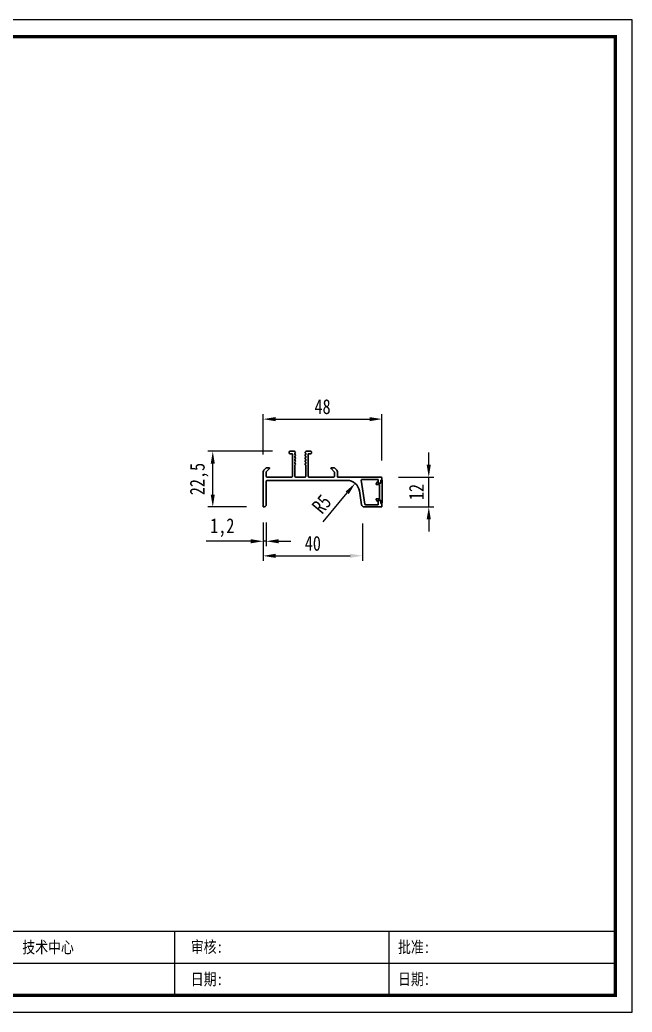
# Model space of a CAD drawing. Header units: millimetres. Extents: x 0 to 1097966, y -63096 to 223085.
# Drawn here: x 338871.8 to 339119.2, y -58949.7 to -58548.7 of the extents above; entities that cross this region are included whole.
import ezdxf

# ---------------------------------------------------------------- set-up
doc = ezdxf.new("R2010")
doc.units = ezdxf.units.MM
doc.layers.add('C00-00-00', color=7, linetype='Continuous')
doc.layers.add('DZ-文字说明', color=1, linetype='Continuous')
doc.layers.add('C35-35-35', color=7, linetype='Continuous', true_color=0x353535)
doc.styles.add('DZ-宋体2.5', font='', dxfattribs={"width": 0.8, "height": 2.5})
doc.styles.add('TEXT', font='', dxfattribs={"width": 0.8})
doc.styles.get('DZ-宋体2.5').set_extended_font_data('SimSun')
doc.styles.get('TEXT').set_extended_font_data('SimSun')
doc.dimstyles.new('副本 (2) (2) ISO-25', dxfattribs={"dimtxt": 18, "dimasz": 13, "dimexe": 6, "dimexo": 12, "dimgap": 6, "dimtad": 1, "dimtxsty": 'TEXT', "dimcen": 2.5, "dimclrd": 5, "dimclre": 5, "dimclrt": 5, "dimadec": 0, "dimazin": 0, "dimtfac": 1, "dimtmove": 0, "dimatfit": 3, "dimldrblk": 'BOXFILLED', "dimfxl": 1.25, "dimarcsym": 0})

# ---------------------------------------------------------------- blocks, each defined once
blk = doc.blocks.new('*D732')
at = {"color": 5, "lineweight": -2, "transparency": 16777216}
for p, q in [((339037.05, -58728.51), (339037.05, -58723.51)), ((339024.84, -58733.51), (339039.05, -58733.51)), ((339037.05, -58745.51), (339037.05, -58733.51)), ((339024.84, -58745.51), (339039.05, -58745.51)), ((339037.05, -58750.51), (339037.05, -58755.51))]:
    blk.add_line(p, q, dxfattribs=at)
at = {"color": 5, "transparency": 16777216}
for points in [[(339036.21, -58728.51), (339037.88, -58728.51), (339037.05, -58733.51)], [(339036.21, -58750.51), (339037.88, -58750.51), (339037.05, -58745.51)]]:
    blk.add_solid(points, dxfattribs=at)
at = {"layer": 'Defpoints', "color": 0, "transparency": 16777216}
for p in [(339017.84, -58733.51), (339037.05, -58733.51), (339017.84, -58745.51)]:
    blk.add_point(p, dxfattribs=at)
at = {"color": 5, "lineweight": 13, "transparency": 16777216, "insert": (339032.05, -58739.51), "char_height": 6, "attachment_point": 5, "rotation": 90, "style": 'TEXT'}
blk.add_mtext('12', dxfattribs=at)
blk = doc.blocks.new('_BoxFilled')
at = {"color": 0, "linetype": 'ByBlock', "lineweight": -2}
blk.add_line((-0.5, 0), (-1, 0), dxfattribs=at)
at = {"color": 0, "linetype": 'ByBlock'}
blk.add_solid([(-0.5, 0.5), (0.5, 0.5), (-0.5, -0.5), (0.5, -0.5)], dxfattribs=at)
blk = doc.blocks.new('*D733')
at = {"color": 5, "lineweight": -2, "transparency": 16777216}
for p, q in [((338970.14, -58724.33), (338970.14, -58708.05)), ((338975.14, -58710.05), (339013.14, -58710.05)), ((339018.14, -58726.81), (339018.14, -58708.05))]:
    blk.add_line(p, q, dxfattribs=at)
at = {"color": 5, "transparency": 16777216}
for points in [[(338975.14, -58709.22), (338975.14, -58710.89), (338970.14, -58710.05)], [(339013.14, -58709.22), (339013.14, -58710.89), (339018.14, -58710.05)]]:
    blk.add_solid(points, dxfattribs=at)
at = {"layer": 'Defpoints', "color": 0, "transparency": 16777216}
for p in [(339018.14, -58710.05), (338970.14, -58731.33), (339018.14, -58733.81)]:
    blk.add_point(p, dxfattribs=at)
at = {"color": 5, "lineweight": 13, "transparency": 16777216, "insert": (338994.14, -58705.05), "char_height": 6, "attachment_point": 5, "style": 'TEXT'}
blk.add_mtext('48', dxfattribs=at)
blk = doc.blocks.new('*D734')
at = {"color": 5, "lineweight": -2, "transparency": 16777216}
for p, q in [((338973.86, -58723.01), (338947.78, -58723.01)), ((338949.78, -58740.51), (338949.78, -58728.01)), ((338963.34, -58745.51), (338947.78, -58745.51))]:
    blk.add_line(p, q, dxfattribs=at)
at = {"color": 5, "transparency": 16777216}
for points in [[(338948.95, -58728.01), (338950.61, -58728.01), (338949.78, -58723.01)], [(338948.95, -58740.51), (338950.61, -58740.51), (338949.78, -58745.51)]]:
    blk.add_solid(points, dxfattribs=at)
at = {"layer": 'Defpoints', "color": 0, "transparency": 16777216}
for p in [(338949.78, -58723.01), (338980.86, -58723.01), (338970.34, -58745.51)]:
    blk.add_point(p, dxfattribs=at)
at = {"color": 5, "lineweight": 13, "transparency": 16777216, "insert": (338944.28, -58734.26), "char_height": 6, "attachment_point": 5, "rotation": 90, "style": 'TEXT'}
blk.add_mtext('22,5', dxfattribs=at)
blk = doc.blocks.new('*D735')
at = {"color": 5, "lineweight": -2, "transparency": 16777216}
blk.add_line((338994.37, -58751.5), (339004.09, -58739.83), dxfattribs=at)
at = {"color": 5, "transparency": 16777216}
blk.add_solid([(339003.45, -58739.29), (339004.73, -58740.36), (339007.29, -58735.99)], dxfattribs=at)
at = {"layer": 'Defpoints', "color": 0, "transparency": 16777216}
for p in [(339007.29, -58735.99), (339004.09, -58739.83)]:
    blk.add_point(p, dxfattribs=at)
at = {"color": 5, "lineweight": 13, "transparency": 16777216, "insert": (338993.79, -58744.38), "char_height": 6, "attachment_point": 5, "rotation": 50.2061, "style": 'TEXT'}
blk.add_mtext('R5', dxfattribs=at)
blk = doc.blocks.new('*D752')
at = {"color": 5, "lineweight": -2, "transparency": 16777216}
for p, q in [((338970.15, -58752.31), (338970.16, -58767.3)), ((339010.23, -58752.27), (339010.25, -58767.25)), ((338975.16, -58765.29), (339005.25, -58765.26))]:
    blk.add_line(p, q, dxfattribs=at)
at = {"color": 5, "transparency": 16777216}
for points in [[(338975.16, -58764.46), (338975.16, -58766.12), (338970.16, -58765.3)], [(339005.24, -58764.43), (339005.25, -58766.09), (339010.25, -58765.25)]]:
    blk.add_solid(points, dxfattribs=at)
at = {"layer": 'Defpoints', "color": 0, "transparency": 16777216}
for p in [(338970.14, -58745.31), (339010.22, -58745.27), (339010.25, -58765.25)]:
    blk.add_point(p, dxfattribs=at)
at = {"color": 5, "lineweight": 13, "transparency": 16777216, "insert": (338990.2, -58760.28), "char_height": 6, "attachment_point": 5, "rotation": 0.0593, "style": 'TEXT'}
blk.add_mtext('40', dxfattribs=at)
blk = doc.blocks.new('*D796')
at = {"color": 5, "lineweight": -2, "transparency": 16777216}
for p, q in [((338970.14, -58751.87), (338970.14, -58761.39)), ((338971.34, -58751.87), (338971.34, -58761.39)), ((338965.14, -58759.39), (338947.1, -58759.39)), ((338971.34, -58759.39), (338970.14, -58759.39)), ((338976.34, -58759.39), (338981.34, -58759.39))]:
    blk.add_line(p, q, dxfattribs=at)
at = {"color": 5, "transparency": 16777216}
for points in [[(338965.14, -58758.56), (338965.14, -58760.23), (338970.14, -58759.39)], [(338976.34, -58758.56), (338976.34, -58760.23), (338971.34, -58759.39)]]:
    blk.add_solid(points, dxfattribs=at)
at = {"layer": 'Defpoints', "color": 0, "transparency": 16777216}
for p in [(338970.14, -58744.87), (338971.34, -58744.87), (338970.14, -58759.39)]:
    blk.add_point(p, dxfattribs=at)
at = {"color": 5, "transparency": 16777216, "insert": (338953.62, -58753.89), "char_height": 6, "attachment_point": 5, "style": 'TEXT'}
blk.add_mtext('1,2', dxfattribs=at)

msp = doc.modelspace()

# ---------------------------------------------------------------- linework, layer by layer
at = {"lineweight": 30}
for p, q in [((338983.239, -58733.513), (338985.139, -58733.513)), ((338987.039, -58733.513), (338985.139, -58733.513)), ((339017.661, -58735.464), (339017.661, -58734.664)), ((339017.661, -58734.664), (339017.861, -58734.664)), ((338971.343, -58744.87), (338971.343, -58735.187)), ((339016.861, -58735.964), (339017.161, -58735.964)), ((339016.861, -58742.864), (339017.161, -58742.864)), ((338970.339, -58745.513), (338970.54, -58745.513)), ((339017.661, -58743.364), (339017.661, -58744.164)), ((339017.661, -58744.164), (339017.861, -58744.164))]:
    msp.add_line(p, q, dxfattribs=at)
msp.add_lwpolyline([(338552.218, -58949.666), (339119.218, -58949.666), (339119.218, -58548.716), (338552.218, -58548.716)], close=True)
at = {"const_width": 1.35}
msp.add_lwpolyline([(338558.968, -58942.916), (339112.468, -58942.916), (339112.468, -58555.466), (338558.968, -58555.466)], close=True, dxfattribs=at)
at = {"lineweight": 30}
for centre, radius, start, end in [((338971.643, -58735.187), 0.3, 90.10459, 180), ((339017.861, -58734.364), 0.3, 270, 337.50571), ((339016.861, -58735.764), 0.2, 180, 270), ((339017.161, -58735.464), 0.5, 270, 0), ((339016.861, -58743.064), 0.2, 90, 180), ((339017.161, -58743.364), 0.5, 0, 90), ((338970.339, -58745.313), 0.2, 180, 270), ((338970.451, -58744.558), 0.959, 275.29024, 335.71019), ((338971.143, -58744.87), 0.2, 335.71019, 0), ((339017.861, -58744.464), 0.3, 22.49429, 90)]:
    msp.add_arc(centre, radius, start, end, dxfattribs=at)
at = {"layer": 'C00-00-00', "lineweight": 30}
for p, q in [((338982.622, -58723.013), (338980.86, -58723.013)), ((338987.655, -58723.013), (338989.417, -58723.013)), ((338980.66, -58723.213), (338980.66, -58723.813)), ((338980.86, -58724.013), (338981.738, -58724.013)), ((338981.938, -58724.213), (338981.938, -58733.213)), ((338982.939, -58723.846), (338983.105, -58723.753)), ((338982.939, -58724.068), (338982.939, -58723.846)), ((338983.161, -58724.809), (338982.939, -58724.068)), ((338982.939, -58725.069), (338983.105, -58724.958)), ((338982.939, -58725.235), (338982.939, -58725.069)), ((338983.161, -58725.976), (338982.939, -58725.235)), ((338982.939, -58726.236), (338983.105, -58726.18)), ((338982.939, -58726.439), (338982.939, -58726.236)), ((338983.161, -58727.18), (338982.939, -58726.439)), ((338983.161, -58723.587), (338983.105, -58723.381)), ((338983.105, -58723.753), (338983.161, -58723.587)), ((338983.105, -58724.958), (338983.161, -58724.809)), ((338983.105, -58726.18), (338983.161, -58725.976)), ((338987.116, -58723.587), (338987.172, -58723.381)), ((338987.172, -58723.753), (338987.116, -58723.587)), ((338987.116, -58724.809), (338987.339, -58724.068)), ((338987.172, -58724.958), (338987.116, -58724.809)), ((338987.116, -58725.976), (338987.339, -58725.235)), ((338987.172, -58726.18), (338987.116, -58725.976)), ((338987.116, -58727.18), (338987.339, -58726.439)), ((338987.339, -58723.846), (338987.172, -58723.753)), ((338987.339, -58725.069), (338987.172, -58724.958)), ((338987.339, -58726.236), (338987.172, -58726.18)), ((338987.339, -58724.068), (338987.339, -58723.846)), ((338987.339, -58725.235), (338987.339, -58725.069)), ((338987.339, -58726.439), (338987.339, -58726.236)), ((338988.339, -58724.213), (338988.339, -58733.213)), ((338989.417, -58724.013), (338988.539, -58724.013)), ((338989.617, -58723.213), (338989.617, -58723.813)), ((338971.176, -58729.865), (338970.425, -58730.63)), ((338971.398, -58731.345), (338972.704, -58730.058)), ((338972.564, -58729.715), (338971.533, -58729.715)), ((338982.939, -58727.458), (338983.105, -58727.347)), ((338982.939, -58727.662), (338982.939, -58727.458)), ((338982.939, -58727.662), (338983.161, -58728.403)), ((338983.105, -58728.57), (338982.939, -58728.662)), ((338982.939, -58733.213), (338982.939, -58728.662)), ((338983.105, -58727.347), (338983.161, -58727.18)), ((338983.161, -58728.403), (338983.105, -58728.57)), ((338987.172, -58727.347), (338987.116, -58727.18)), ((338987.339, -58727.662), (338987.116, -58728.403)), ((338987.116, -58728.403), (338987.172, -58728.57)), ((338987.339, -58727.458), (338987.172, -58727.347)), ((338987.172, -58728.57), (338987.339, -58728.662)), ((338987.339, -58727.662), (338987.339, -58727.458)), ((338987.339, -58733.213), (338987.339, -58728.662)), ((338998.879, -58731.345), (338997.573, -58730.058)), ((338997.714, -58729.715), (338998.744, -58729.715)), ((338999.101, -58729.865), (338999.852, -58730.63)), ((338970.139, -58731.331), (338970.139, -58745.313)), ((338971.343, -58731.456), (338971.398, -58731.345)), ((338971.343, -58733.213), (338971.343, -58731.456)), ((339004.093, -58734.828), (338971.642, -58734.887)), ((338981.638, -58733.513), (338971.643, -58733.513)), ((338988.639, -58733.513), (338998.635, -58733.513)), ((338998.935, -58731.456), (338998.879, -58731.345)), ((338998.935, -58733.213), (338998.935, -58731.456)), ((339000.139, -58731.331), (339000.139, -58733.513)), ((339000.139, -58733.513), (339009.173, -58733.513)), ((339009.173, -58733.513), (339017.839, -58733.513)), ((339009.796, -58734.697), (339011.222, -58744.419)), ((339016.661, -58734.468), (339009.994, -58734.468)), ((339016.661, -58735.764), (339016.661, -58734.468)), ((339018.139, -58733.813), (339018.139, -58734.478)), ((339009.888, -58744.663), (339009.036, -58739.075)), ((339016.661, -58744.676), (339016.661, -58743.064)), ((339017.839, -58745.513), (339010.876, -58745.513)), ((339011.518, -58744.676), (339016.661, -58744.676)), ((339018.139, -58744.349), (339018.139, -58745.213))]:
    msp.add_line(p, q, dxfattribs=at)
for centre, radius, start, end in [((338980.86, -58723.213), 0.2, 90, 180), ((338982.622, -58723.513), 0.5, 15.25512, 90), ((338987.655, -58723.513), 0.5, 90, 164.74488), ((338989.417, -58723.213), 0.2, 0, 90), ((338980.86, -58723.813), 0.2, 180, 270), ((338981.738, -58724.213), 0.2, 0, 90), ((338988.539, -58724.213), 0.2, 90, 180), ((338989.417, -58723.813), 0.2, 270, 0), ((338971.139, -58731.331), 1, 135.52563, 180), ((338971.533, -58730.215), 0.5, 90, 135.52563), ((338972.564, -58729.915), 0.2, 314.59934, 90), ((338997.714, -58729.915), 0.2, 90, 225.40066), ((338998.744, -58730.215), 0.5, 44.47437, 90), ((338999.139, -58731.331), 1, 0, 44.47437), ((338971.643, -58733.213), 0.3, 180, 270), ((338981.638, -58733.213), 0.3, 270, 0), ((338983.239, -58733.213), 0.3, 180, 270), ((338987.039, -58733.213), 0.3, 270, 0), ((338988.639, -58733.213), 0.3, 180, 270), ((338998.635, -58733.213), 0.3, 270, 0), ((339004.093, -58739.828), 5, 8.66499, 90), ((339009.994, -58734.668), 0.2, 90, 188.3436), ((339017.839, -58733.813), 0.3, 0, 90), ((339010.876, -58744.513), 1, 188.66499, 270), ((339011.518, -58744.376), 0.3, 188.3436, 270), ((339017.839, -58745.213), 0.3, 270, 0)]:
    msp.add_arc(centre, radius, start, end, dxfattribs=at)
at = {"layer": 'C35-35-35', "color": 40, "lineweight": 30, "true_color": 0xf8d731}
for p, q in [((339017.661, -58735.964), (339017.661, -58734.664)), ((339017.661, -58734.664), (339018.161, -58734.664)), ((339018.161, -58734.664), (339018.161, -58744.064)), ((339015.821, -58736.218), (339016.286, -58735.369)), ((339017.161, -58736.514), (339015.997, -58736.514)), ((339016.661, -58735.465), (339016.661, -58735.964)), ((339016.661, -58735.964), (339017.661, -58735.964)), ((339017.161, -58742.214), (339017.161, -58736.514)), ((339016.286, -58743.359), (339015.821, -58742.51)), ((339015.997, -58742.214), (339017.161, -58742.214)), ((339017.661, -58742.764), (339016.661, -58742.764)), ((339016.661, -58742.764), (339016.661, -58743.263)), ((339017.661, -58744.064), (339017.661, -58742.764)), ((339018.161, -58744.064), (339017.661, -58744.064))]:
    msp.add_line(p, q, dxfattribs=at)
for centre, start, end in [((339015.997, -58736.314), 151.31934, 270), ((339016.461, -58735.465), 0, 151.31934), ((339015.997, -58742.414), 90, 208.68066), ((339016.461, -58743.263), 208.68066, 0)]:
    msp.add_arc(centre, 0.2, start, end, dxfattribs=at)
at = {"layer": 'DZ-文字说明', "color": 7}
for p, q in [((338934.469, -58942.916), (338934.469, -58916.938)), ((339021.049, -58942.916), (339021.049, -58916.938)), ((338648.299, -58929.927), (339112.468, -58929.927))]:
    msp.add_line(p, q, dxfattribs=at)
msp.add_lwpolyline([(338558.968, -58916.938), (339112.468, -58916.938), (339112.468, -58942.916), (338558.968, -58942.916)], close=True, dxfattribs=at)

# ---------------------------------------------------------------- texts
at = {"style": 'DZ-宋体2.5', "width": 0.8}
for s, p in [('审核:', (338940.904, -58925.674)), ('批准:', (339024.6, -58925.753)), ('日期:', (338940.904, -58938.734)), ('日期:', (339024.6, -58938.677))]:
    msp.add_text(s, height=4.7732, dxfattribs=at).set_placement(p)
at = {"color": 2, "style": 'DZ-宋体2.5', "width": 0.8}
msp.add_attdef('技术中心', (338872.834, -58925.833), '', height=4.773, dxfattribs=at)

# ---------------------------------------------------------------- dimensions: what is measured, and where the dimension line sits
at = {"lineweight": 13}
dim = msp.add_linear_dim(base=(339018.139, -58710.053), p1=(338970.139, -58731.331), p2=(339018.139, -58733.813), dimstyle='副本 (2) (2) ISO-25', override={"dimtxt": 6, "dimasz": 5, "dimexe": 2, "dimexo": 7, "dimgap": 2, "dimfxl": 30, "dimfxlon": 1}, dxfattribs=at)
dim.commit()
dim.dimension.update_dxf_attribs({"geometry": '*D733', "text_midpoint": (338994.139, -58705.053)})
for base, p1, p2, picture, middle in [((338949.78, -58723.013), (338970.339, -58745.513), (338980.86, -58723.013), '*D734', (338944.28, -58734.263)), ((339037.048, -58733.513), (339017.839, -58745.513), (339017.839, -58733.513), '*D732', (339032.048, -58739.513))]:
    dim = msp.add_linear_dim(base=base, p1=p1, p2=p2, angle=90, dimstyle='副本 (2) (2) ISO-25', override={"dimtxt": 6, "dimasz": 5, "dimexe": 2, "dimexo": 7, "dimgap": 2, "dimfxl": 30, "dimfxlon": 1}, dxfattribs=at)
    dim.commit()
    dim.dimension.update_dxf_attribs({"geometry": picture, "text_midpoint": middle})
dim = msp.add_radius_dim(center=(339004.093, -58739.828), mpoint=(339007.293, -58735.986), dimstyle='副本 (2) (2) ISO-25', override={"dimtxt": 6, "dimasz": 5, "dimexe": 2, "dimexo": 7, "dimgap": 2, "dimfxl": 30, "dimfxlon": 1}, dxfattribs=at)
dim.commit()
dim.dimension.update_dxf_attribs({"geometry": '*D735', "text_midpoint": (338997.633, -58747.583), "dimtype": 164})
at = {"color": 251, "true_color": 0x636466}
dim = msp.add_linear_dim(base=(338970.139, -58759.394), p1=(338971.343, -58744.87), p2=(338970.139, -58744.87), dimstyle='副本 (2) (2) ISO-25', override={"dimtxt": 6, "dimasz": 5, "dimexe": 2, "dimexo": 7, "dimgap": 2, "dimfxl": 30, "dimfxlon": 1}, dxfattribs=at)
dim.commit()
dim.dimension.update_dxf_attribs({"geometry": '*D796', "text_midpoint": (338953.619, -58753.894)})
at = {"lineweight": 13}
dim = msp.add_aligned_dim(p1=(338970.139, -58745.313), p2=(339010.225, -58745.271), distance=-19.984, text='40', dimstyle='副本 (2) (2) ISO-25', override={"dimtxt": 6, "dimasz": 5, "dimexe": 2, "dimexo": 7, "dimgap": 2, "dimfxl": 30, "dimfxlon": 1}, dxfattribs=at)
dim.commit()
dim.dimension.update_dxf_attribs({"geometry": '*D752', "text_midpoint": (338990.197, -58760.275)})

doc.saveas('drawing.dxf')
